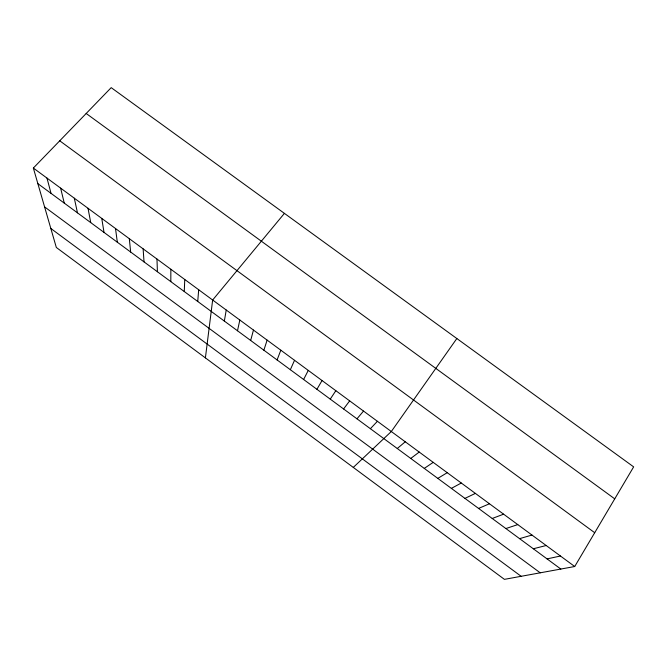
<?xml version="1.0" encoding="UTF-8"?>
<svg xmlns="http://www.w3.org/2000/svg" width="667" height="667" viewBox="0 0 667 667"><rect width="100%" height="100%" fill="white"/><g stroke="black" fill="none" stroke-linecap="round" stroke-linejoin="round"><path stroke-width="1" d="M170.819 281.641L170.852 269.26M184.267 291.546L184.759 279.498M197.732 301.467L198.691 289.753M205.403 357.887L212.648 300.025L284.417 213.373M224.345 321.085L226.23 310.022M237.494 330.774L239.837 320.035M250.667 340.478L253.468 330.065M263.865 350.208L267.125 340.12M277.088 359.955L280.815 350.2M290.345 369.718L294.531 360.297M303.618 379.498L308.271 370.41M316.917 389.303L322.044 380.54M574.721 566.516L633.65 466.867L111.197 87.644L33.35 168.051L56.32 247.465L504.419 579.356L574.721 566.516L33.35 168.051M330.248 399.124L335.843 390.695M456.837 338.528L391.312 431.524L353.285 467.417M343.597 408.963L349.666 400.875M356.978 418.826L363.523 411.072M370.385 428.706L377.405 421.286M397.274 448.516L405.253 441.787M410.755 458.454L419.218 452.059M424.27 468.409L433.208 462.364M437.802 478.389L447.232 472.686M451.367 488.386L461.281 483.025M464.957 498.399L475.363 493.388M478.572 508.429L489.47 503.768M492.213 518.484L503.602 514.174M505.886 528.556L517.767 524.604M519.585 538.653L531.966 535.051M533.308 548.766L546.19 545.514M547.057 558.904L560.438 556.011M86.185 113.473L614.741 498.849M59.73 140.804L594.706 532.716M37.861 183.65L560.839 569.051M44.581 206.887L540.22 572.82M50.825 228.473L521.144 576.305M46.973 178.081L51.042 193.363M60.63 188.127L64.249 203.093M74.304 198.199L77.48 212.848M88.019 208.287L90.729 222.611M101.751 218.401L104.019 232.408M115.516 228.531L117.325 242.213M129.306 238.678L130.657 252.043M143.13 248.849L144.022 261.889M156.978 259.046L157.412 271.752"/></g></svg>
